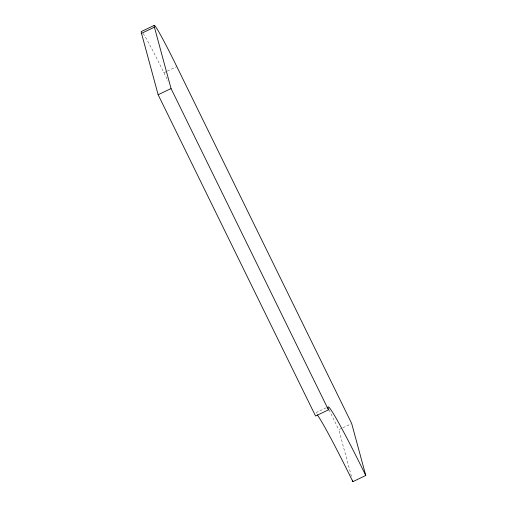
<?xml version="1.0" encoding="UTF-8"?>
<svg xmlns="http://www.w3.org/2000/svg" width="507" height="507" viewBox="0 0 507 507"><rect width="100%" height="100%" fill="white"/><g stroke="black" fill="none" stroke-linecap="round" stroke-linejoin="round"><path stroke-width="0.38" stroke-dasharray="2.54 1.9" d="M143.101 33.437A61.347 2.706 64.5 0 1 163.894 72.729L166.613 71.43M167.291 71.107L176.804 66.575M326.248 407.761L315.379 412.945A102.249 4.506 64.5 0 1 316.419 413.769M351.414 476.301L338.784 429.708L342.181 428.092M342.859 427.769L351.009 423.877M163.894 72.729L168.077 81.259M329.024 409.802L338.784 429.708"/><path stroke-width="0.76" d="M154.312 25.35L141.402 31.504A61.347 2.706 64.5 0 0 141.504 33.348L158.146 94.727L315.544 416.013L328.454 409.859A102.249 4.506 64.5 0 1 365.769 475.496L352.866 481.65A102.249 4.506 64.5 0 0 317.224 414.777M141.504 33.348L154.413 27.194A61.347 2.706 64.5 0 1 176.804 66.575L351.687 423.554L365.769 475.496M158.146 94.727L171.055 88.573L154.413 27.194M171.055 88.573L328.454 409.859M352.447 480.123L352.866 481.65"/></g></svg>
